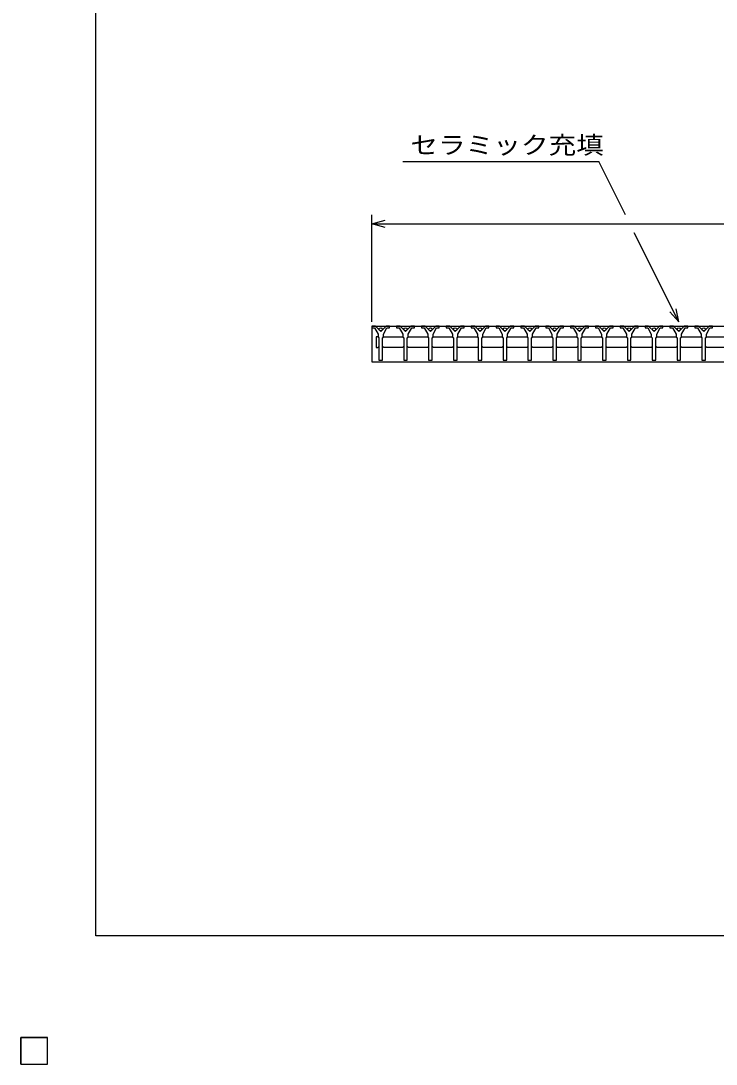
# Model space of a CAD drawing. Units: millimetres, scale not verified. Extents: x -1787 to 1757, y -1284 to 1060.
# Drawn here: x -1787 to -1006, y -1284 to -112 of the extents above; entities that cross this region are included whole.
import ezdxf
from ezdxf.enums import TextEntityAlignment as Align

# ---------------------------------------------------------------- set-up
doc = ezdxf.new("R2010")
doc.units = ezdxf.units.MM
doc.header["$LTSCALE"] = 10
for name, color, linetype, lineweight in [('0_2', 150, 'Continuous', 25), ('16', 3, 'Continuous', 25), ('22', 2, 'Continuous', 25)]:
    doc.layers.add(name, color=color, linetype=linetype, lineweight=lineweight)
doc.styles.add('ベクトル', font='')
doc.styles.get('ベクトル').set_extended_font_data('ベクトル')

msp = doc.modelspace()

# ---------------------------------------------------------------- linework, layer by layer
at = {"layer": '0_2'}
for p, q in [((-1702.91, -1140.34), (-1702.91, 1059.66)), ((1757.09, -1140.34), (-1702.91, -1140.34))]:
    msp.add_line(p, q, dxfattribs=at)
at = {"layer": '16'}
for p, q in [((-1392.91, -455.34), (-1392.91, -457.34)), ((-1388.91, -455.34), (-1392.91, -455.34)), ((-1392.91, -455.34), (-396.91, -455.34)), ((-1392.91, -455.34), (-1392.91, -495.34)), ((-1382.91, -461.34), (-1388.91, -455.34)), ((-1376.91, -455.34), (-1382.91, -461.34)), ((-1372.91, -455.34), (-1376.91, -455.34)), ((-1372.91, -457.34), (-1372.91, -455.34)), ((-1365.01, -455.34), (-1365.01, -457.34)), ((-1361.01, -455.34), (-1365.01, -455.34)), ((-1355.01, -461.34), (-1361.01, -455.34)), ((-1349.01, -455.34), (-1355.01, -461.34)), ((-1345.01, -455.34), (-1349.01, -455.34)), ((-1345.01, -457.34), (-1345.01, -455.34)), ((-1337.11, -455.34), (-1337.11, -457.34)), ((-1333.11, -455.34), (-1337.11, -455.34)), ((-1327.11, -461.34), (-1333.11, -455.34)), ((-1321.11, -455.34), (-1327.11, -461.34)), ((-1317.11, -455.34), (-1321.11, -455.34)), ((-1317.11, -457.34), (-1317.11, -455.34)), ((-1309.21, -455.34), (-1309.21, -457.34)), ((-1305.21, -455.34), (-1309.21, -455.34)), ((-1299.21, -461.34), (-1305.21, -455.34)), ((-1293.21, -455.34), (-1299.21, -461.34)), ((-1289.21, -455.34), (-1293.21, -455.34)), ((-1289.21, -457.34), (-1289.21, -455.34)), ((-1281.31, -455.34), (-1281.31, -457.34)), ((-1277.31, -455.34), (-1281.31, -455.34)), ((-1271.31, -461.34), (-1277.31, -455.34)), ((-1265.31, -455.34), (-1271.31, -461.34)), ((-1261.31, -455.34), (-1265.31, -455.34)), ((-1261.31, -457.34), (-1261.31, -455.34)), ((-1253.41, -455.34), (-1253.41, -457.34)), ((-1249.41, -455.34), (-1253.41, -455.34)), ((-1243.41, -461.34), (-1249.41, -455.34)), ((-1237.41, -455.34), (-1243.41, -461.34)), ((-1233.41, -455.34), (-1237.41, -455.34)), ((-1233.41, -457.34), (-1233.41, -455.34)), ((-1225.51, -455.34), (-1225.51, -457.34)), ((-1221.51, -455.34), (-1225.51, -455.34)), ((-1215.51, -461.34), (-1221.51, -455.34)), ((-1209.51, -455.34), (-1215.51, -461.34)), ((-1205.51, -455.34), (-1209.51, -455.34)), ((-1205.51, -457.34), (-1205.51, -455.34)), ((-1197.61, -455.34), (-1197.61, -457.34)), ((-1193.61, -455.34), (-1197.61, -455.34)), ((-1187.61, -461.34), (-1193.61, -455.34)), ((-1181.61, -455.34), (-1187.61, -461.34)), ((-1177.61, -455.34), (-1181.61, -455.34)), ((-1177.61, -457.34), (-1177.61, -455.34)), ((-1169.71, -455.34), (-1169.71, -457.34)), ((-1165.71, -455.34), (-1169.71, -455.34)), ((-1159.71, -461.34), (-1165.71, -455.34)), ((-1153.71, -455.34), (-1159.71, -461.34)), ((-1149.71, -455.34), (-1153.71, -455.34)), ((-1149.71, -457.34), (-1149.71, -455.34)), ((-1141.81, -455.34), (-1141.81, -457.34)), ((-1137.81, -455.34), (-1141.81, -455.34)), ((-1131.81, -461.34), (-1137.81, -455.34)), ((-1125.81, -455.34), (-1131.81, -461.34)), ((-1121.81, -455.34), (-1125.81, -455.34)), ((-1121.81, -457.34), (-1121.81, -455.34)), ((-1113.91, -455.34), (-1113.91, -457.34)), ((-1109.91, -455.34), (-1113.91, -455.34)), ((-1103.91, -461.34), (-1109.91, -455.34)), ((-1097.91, -455.34), (-1103.91, -461.34)), ((-1093.91, -455.34), (-1097.91, -455.34)), ((-1093.91, -457.34), (-1093.91, -455.34)), ((-1086.01, -455.34), (-1086.01, -457.34)), ((-1082.01, -455.34), (-1086.01, -455.34)), ((-1076.01, -461.34), (-1082.01, -455.34)), ((-1070.01, -455.34), (-1076.01, -461.34)), ((-1066.01, -455.34), (-1070.01, -455.34)), ((-1066.01, -457.34), (-1066.01, -455.34)), ((-1058.11, -455.34), (-1058.11, -457.34)), ((-1054.11, -455.34), (-1058.11, -455.34)), ((-1048.11, -461.34), (-1054.11, -455.34)), ((-1042.11, -455.34), (-1048.11, -461.34)), ((-1038.11, -455.34), (-1042.11, -455.34)), ((-1038.11, -457.34), (-1038.11, -455.34)), ((-1030.21, -455.34), (-1030.21, -457.34)), ((-1026.21, -455.34), (-1030.21, -455.34)), ((-1020.21, -461.34), (-1026.21, -455.34)), ((-1014.21, -455.34), (-1020.21, -461.34)), ((-1010.21, -455.34), (-1014.21, -455.34)), ((-1010.21, -457.34), (-1010.21, -455.34)), ((-1392.91, -457.34), (-1389.91, -457.34)), ((-1389.91, -457.34), (-1385.91, -464.34)), ((-1386.16, -467.34), (-1388.16, -467.34)), ((-1388.16, -467.34), (-1388.16, -479.34)), ((-1385.16, -468.34), (-1386.16, -467.34)), ((-1385.91, -464.34), (-1385.91, -467.34)), ((-1385.91, -467.34), (-1384.91, -468.34)), ((-1384.91, -468.34), (-1384.91, -493.34)), ((-1380.91, -468.34), (-1379.91, -467.34)), ((-1380.91, -493.34), (-1380.91, -468.34)), ((-1380.66, -468.34), (-1379.66, -467.34)), ((-1379.91, -464.34), (-1375.91, -457.34)), ((-1379.91, -467.34), (-1379.91, -464.34)), ((-1379.66, -467.34), (-1358.26, -467.34)), ((-1375.91, -457.34), (-1372.91, -457.34)), ((-1365.01, -457.34), (-1362.01, -457.34)), ((-1362.01, -457.34), (-1358.01, -464.34)), ((-1358.26, -467.34), (-1357.26, -468.34)), ((-1358.01, -464.34), (-1358.01, -467.34)), ((-1358.01, -467.34), (-1357.01, -468.34)), ((-1357.01, -468.34), (-1357.01, -493.34)), ((-1353.01, -468.34), (-1352.01, -467.34)), ((-1353.01, -493.34), (-1353.01, -468.34)), ((-1352.76, -468.34), (-1351.76, -467.34)), ((-1352.01, -464.34), (-1348.01, -457.34)), ((-1352.01, -467.34), (-1352.01, -464.34)), ((-1351.76, -467.34), (-1330.36, -467.34)), ((-1348.01, -457.34), (-1345.01, -457.34)), ((-1337.11, -457.34), (-1334.11, -457.34)), ((-1334.11, -457.34), (-1330.11, -464.34)), ((-1330.36, -467.34), (-1329.36, -468.34)), ((-1330.11, -464.34), (-1330.11, -467.34)), ((-1330.11, -467.34), (-1329.11, -468.34)), ((-1329.11, -468.34), (-1329.11, -493.34)), ((-1325.11, -468.34), (-1324.11, -467.34)), ((-1325.11, -493.34), (-1325.11, -468.34)), ((-1324.86, -468.34), (-1323.86, -467.34)), ((-1324.11, -464.34), (-1320.11, -457.34)), ((-1324.11, -467.34), (-1324.11, -464.34)), ((-1323.86, -467.34), (-1302.46, -467.34)), ((-1320.11, -457.34), (-1317.11, -457.34)), ((-1309.21, -457.34), (-1306.21, -457.34)), ((-1306.21, -457.34), (-1302.21, -464.34)), ((-1302.46, -467.34), (-1301.46, -468.34)), ((-1302.21, -464.34), (-1302.21, -467.34)), ((-1302.21, -467.34), (-1301.21, -468.34)), ((-1301.21, -468.34), (-1301.21, -493.34)), ((-1297.21, -468.34), (-1296.21, -467.34)), ((-1297.21, -493.34), (-1297.21, -468.34)), ((-1296.96, -468.34), (-1295.96, -467.34)), ((-1296.21, -464.34), (-1292.21, -457.34)), ((-1296.21, -467.34), (-1296.21, -464.34)), ((-1295.96, -467.34), (-1274.56, -467.34)), ((-1292.21, -457.34), (-1289.21, -457.34)), ((-1281.31, -457.34), (-1278.31, -457.34)), ((-1278.31, -457.34), (-1274.31, -464.34)), ((-1274.56, -467.34), (-1273.56, -468.34)), ((-1274.31, -464.34), (-1274.31, -467.34)), ((-1274.31, -467.34), (-1273.31, -468.34)), ((-1273.31, -468.34), (-1273.31, -493.34)), ((-1269.31, -468.34), (-1268.31, -467.34)), ((-1269.31, -493.34), (-1269.31, -468.34)), ((-1269.06, -468.34), (-1268.06, -467.34)), ((-1268.31, -464.34), (-1264.31, -457.34)), ((-1268.31, -467.34), (-1268.31, -464.34)), ((-1268.06, -467.34), (-1246.66, -467.34)), ((-1264.31, -457.34), (-1261.31, -457.34)), ((-1253.41, -457.34), (-1250.41, -457.34)), ((-1250.41, -457.34), (-1246.41, -464.34)), ((-1246.66, -467.34), (-1245.66, -468.34)), ((-1246.41, -464.34), (-1246.41, -467.34)), ((-1246.41, -467.34), (-1245.41, -468.34)), ((-1245.41, -468.34), (-1245.41, -493.34)), ((-1241.41, -468.34), (-1240.41, -467.34)), ((-1241.41, -493.34), (-1241.41, -468.34)), ((-1241.16, -468.34), (-1240.16, -467.34)), ((-1240.41, -464.34), (-1236.41, -457.34)), ((-1240.41, -467.34), (-1240.41, -464.34)), ((-1240.16, -467.34), (-1218.76, -467.34)), ((-1236.41, -457.34), (-1233.41, -457.34)), ((-1225.51, -457.34), (-1222.51, -457.34)), ((-1222.51, -457.34), (-1218.51, -464.34)), ((-1218.76, -467.34), (-1217.76, -468.34)), ((-1218.51, -464.34), (-1218.51, -467.34)), ((-1218.51, -467.34), (-1217.51, -468.34)), ((-1217.51, -468.34), (-1217.51, -493.34)), ((-1213.51, -468.34), (-1212.51, -467.34)), ((-1213.51, -493.34), (-1213.51, -468.34)), ((-1213.26, -468.34), (-1212.26, -467.34)), ((-1212.51, -464.34), (-1208.51, -457.34)), ((-1212.51, -467.34), (-1212.51, -464.34)), ((-1212.26, -467.34), (-1190.86, -467.34)), ((-1208.51, -457.34), (-1205.51, -457.34)), ((-1197.61, -457.34), (-1194.61, -457.34)), ((-1194.61, -457.34), (-1190.61, -464.34)), ((-1190.86, -467.34), (-1189.86, -468.34)), ((-1190.61, -464.34), (-1190.61, -467.34)), ((-1190.61, -467.34), (-1189.61, -468.34)), ((-1189.61, -468.34), (-1189.61, -493.34)), ((-1185.61, -468.34), (-1184.61, -467.34)), ((-1185.61, -493.34), (-1185.61, -468.34)), ((-1185.36, -468.34), (-1184.36, -467.34)), ((-1184.61, -464.34), (-1180.61, -457.34)), ((-1184.61, -467.34), (-1184.61, -464.34)), ((-1184.36, -467.34), (-1162.96, -467.34)), ((-1180.61, -457.34), (-1177.61, -457.34)), ((-1169.71, -457.34), (-1166.71, -457.34)), ((-1166.71, -457.34), (-1162.71, -464.34)), ((-1162.96, -467.34), (-1161.96, -468.34)), ((-1162.71, -464.34), (-1162.71, -467.34)), ((-1162.71, -467.34), (-1161.71, -468.34)), ((-1161.71, -468.34), (-1161.71, -493.34)), ((-1157.71, -468.34), (-1156.71, -467.34)), ((-1157.71, -493.34), (-1157.71, -468.34)), ((-1157.46, -468.34), (-1156.46, -467.34)), ((-1156.71, -464.34), (-1152.71, -457.34)), ((-1156.71, -467.34), (-1156.71, -464.34)), ((-1156.46, -467.34), (-1135.06, -467.34)), ((-1152.71, -457.34), (-1149.71, -457.34)), ((-1141.81, -457.34), (-1138.81, -457.34)), ((-1138.81, -457.34), (-1134.81, -464.34)), ((-1135.06, -467.34), (-1134.06, -468.34)), ((-1134.81, -464.34), (-1134.81, -467.34)), ((-1134.81, -467.34), (-1133.81, -468.34)), ((-1133.81, -468.34), (-1133.81, -493.34)), ((-1129.81, -468.34), (-1128.81, -467.34)), ((-1129.81, -493.34), (-1129.81, -468.34)), ((-1129.56, -468.34), (-1128.56, -467.34)), ((-1128.81, -464.34), (-1124.81, -457.34)), ((-1128.81, -467.34), (-1128.81, -464.34)), ((-1128.56, -467.34), (-1107.16, -467.34)), ((-1124.81, -457.34), (-1121.81, -457.34)), ((-1113.91, -457.34), (-1110.91, -457.34)), ((-1110.91, -457.34), (-1106.91, -464.34)), ((-1107.16, -467.34), (-1106.16, -468.34)), ((-1106.91, -464.34), (-1106.91, -467.34)), ((-1106.91, -467.34), (-1105.91, -468.34)), ((-1105.91, -468.34), (-1105.91, -493.34)), ((-1101.91, -468.34), (-1100.91, -467.34)), ((-1101.91, -493.34), (-1101.91, -468.34)), ((-1101.66, -468.34), (-1100.66, -467.34)), ((-1100.91, -464.34), (-1096.91, -457.34)), ((-1100.91, -467.34), (-1100.91, -464.34)), ((-1100.66, -467.34), (-1079.26, -467.34)), ((-1096.91, -457.34), (-1093.91, -457.34)), ((-1086.01, -457.34), (-1083.01, -457.34)), ((-1083.01, -457.34), (-1079.01, -464.34)), ((-1079.26, -467.34), (-1078.26, -468.34)), ((-1079.01, -464.34), (-1079.01, -467.34)), ((-1079.01, -467.34), (-1078.01, -468.34)), ((-1078.01, -468.34), (-1078.01, -493.34)), ((-1074.01, -468.34), (-1073.01, -467.34)), ((-1074.01, -493.34), (-1074.01, -468.34)), ((-1073.76, -468.34), (-1072.76, -467.34)), ((-1073.01, -464.34), (-1069.01, -457.34)), ((-1073.01, -467.34), (-1073.01, -464.34)), ((-1072.76, -467.34), (-1051.36, -467.34)), ((-1069.01, -457.34), (-1066.01, -457.34)), ((-1058.11, -457.34), (-1055.11, -457.34)), ((-1055.11, -457.34), (-1051.11, -464.34)), ((-1051.36, -467.34), (-1050.36, -468.34)), ((-1051.11, -464.34), (-1051.11, -467.34)), ((-1051.11, -467.34), (-1050.11, -468.34)), ((-1050.11, -468.34), (-1050.11, -493.34)), ((-1046.11, -468.34), (-1045.11, -467.34)), ((-1046.11, -493.34), (-1046.11, -468.34)), ((-1045.86, -468.34), (-1044.86, -467.34)), ((-1045.11, -464.34), (-1041.11, -457.34)), ((-1045.11, -467.34), (-1045.11, -464.34)), ((-1044.86, -467.34), (-1023.46, -467.34)), ((-1041.11, -457.34), (-1038.11, -457.34)), ((-1030.21, -457.34), (-1027.21, -457.34)), ((-1027.21, -457.34), (-1023.21, -464.34)), ((-1023.46, -467.34), (-1022.46, -468.34)), ((-1023.21, -464.34), (-1023.21, -467.34)), ((-1023.21, -467.34), (-1022.21, -468.34)), ((-1022.21, -468.34), (-1022.21, -493.34)), ((-1018.21, -468.34), (-1017.21, -467.34)), ((-1018.21, -493.34), (-1018.21, -468.34)), ((-1017.96, -468.34), (-1016.96, -467.34)), ((-1017.21, -464.34), (-1013.21, -457.34)), ((-1017.21, -467.34), (-1017.21, -464.34)), ((-1016.96, -467.34), (-995.56, -467.34)), ((-1013.21, -457.34), (-1010.21, -457.34)), ((-1388.16, -479.34), (-1386.16, -479.34)), ((-1386.16, -479.34), (-1385.16, -478.34)), ((-1379.66, -479.34), (-1380.66, -478.34)), ((-1358.26, -479.34), (-1379.66, -479.34)), ((-1357.26, -478.34), (-1358.26, -479.34)), ((-1351.76, -479.34), (-1352.76, -478.34)), ((-1330.36, -479.34), (-1351.76, -479.34)), ((-1329.36, -478.34), (-1330.36, -479.34)), ((-1323.86, -479.34), (-1324.86, -478.34)), ((-1302.46, -479.34), (-1323.86, -479.34)), ((-1301.46, -478.34), (-1302.46, -479.34)), ((-1295.96, -479.34), (-1296.96, -478.34)), ((-1274.56, -479.34), (-1295.96, -479.34)), ((-1273.56, -478.34), (-1274.56, -479.34)), ((-1268.06, -479.34), (-1269.06, -478.34)), ((-1246.66, -479.34), (-1268.06, -479.34)), ((-1245.66, -478.34), (-1246.66, -479.34)), ((-1240.16, -479.34), (-1241.16, -478.34)), ((-1218.76, -479.34), (-1240.16, -479.34)), ((-1217.76, -478.34), (-1218.76, -479.34)), ((-1212.26, -479.34), (-1213.26, -478.34)), ((-1190.86, -479.34), (-1212.26, -479.34)), ((-1189.86, -478.34), (-1190.86, -479.34)), ((-1184.36, -479.34), (-1185.36, -478.34)), ((-1162.96, -479.34), (-1184.36, -479.34)), ((-1161.96, -478.34), (-1162.96, -479.34)), ((-1156.46, -479.34), (-1157.46, -478.34)), ((-1135.06, -479.34), (-1156.46, -479.34)), ((-1134.06, -478.34), (-1135.06, -479.34)), ((-1128.56, -479.34), (-1129.56, -478.34)), ((-1107.16, -479.34), (-1128.56, -479.34)), ((-1106.16, -478.34), (-1107.16, -479.34)), ((-1100.66, -479.34), (-1101.66, -478.34)), ((-1079.26, -479.34), (-1100.66, -479.34)), ((-1078.26, -478.34), (-1079.26, -479.34)), ((-1072.76, -479.34), (-1073.76, -478.34)), ((-1051.36, -479.34), (-1072.76, -479.34)), ((-1050.36, -478.34), (-1051.36, -479.34)), ((-1044.86, -479.34), (-1045.86, -478.34)), ((-1023.46, -479.34), (-1044.86, -479.34)), ((-1022.46, -478.34), (-1023.46, -479.34)), ((-1016.96, -479.34), (-1017.96, -478.34)), ((-995.56, -479.34), (-1016.96, -479.34)), ((-1392.91, -495.34), (-396.91, -495.34)), ((-1384.91, -493.34), (-1380.91, -493.34)), ((-1357.01, -493.34), (-1353.01, -493.34)), ((-1329.11, -493.34), (-1325.11, -493.34)), ((-1301.21, -493.34), (-1297.21, -493.34)), ((-1273.31, -493.34), (-1269.31, -493.34)), ((-1245.41, -493.34), (-1241.41, -493.34)), ((-1217.51, -493.34), (-1213.51, -493.34)), ((-1189.61, -493.34), (-1185.61, -493.34)), ((-1161.71, -493.34), (-1157.71, -493.34)), ((-1133.81, -493.34), (-1129.81, -493.34)), ((-1105.91, -493.34), (-1101.91, -493.34)), ((-1078.01, -493.34), (-1074.01, -493.34)), ((-1050.11, -493.34), (-1046.11, -493.34)), ((-1022.21, -493.34), (-1018.21, -493.34)), ((-1786.91, -1254.34), (-1756.91, -1254.34)), ((-1786.91, -1284.34), (-1786.91, -1254.34)), ((-1786.91, -1254.34), (-1756.91, -1254.34)), ((-1786.91, -1284.34), (-1786.91, -1254.34)), ((-1786.91, -1254.34), (-1756.91, -1254.34)), ((-1786.91, -1284.34), (-1786.91, -1254.34)), ((-1786.91, -1254.34), (-1756.91, -1254.34)), ((-1786.91, -1284.34), (-1786.91, -1254.34)), ((-1786.91, -1254.34), (-1756.91, -1254.34)), ((-1786.91, -1284.34), (-1786.91, -1254.34)), ((-1756.91, -1284.34), (-1756.91, -1254.34)), ((-1756.91, -1284.34), (-1756.91, -1254.34)), ((-1756.91, -1284.34), (-1756.91, -1254.34)), ((-1756.91, -1284.34), (-1756.91, -1254.34)), ((-1756.91, -1284.34), (-1756.91, -1254.34)), ((-1786.91, -1284.34), (-1756.91, -1284.34)), ((-1786.91, -1284.34), (-1756.91, -1284.34)), ((-1786.91, -1284.34), (-1756.91, -1284.34)), ((-1786.91, -1284.34), (-1756.91, -1284.34)), ((-1786.91, -1284.34), (-1756.91, -1284.34))]:
    msp.add_line(p, q, dxfattribs=at)
for centre in [(-1382.91, -458.84), (-1355.01, -458.84), (-1327.11, -458.84), (-1299.21, -458.84), (-1271.31, -458.84), (-1243.41, -458.84), (-1215.51, -458.84), (-1187.61, -458.84), (-1159.71, -458.84), (-1131.81, -458.84), (-1103.91, -458.84), (-1076.01, -458.84), (-1048.11, -458.84), (-1020.21, -458.84)]:
    msp.add_circle(centre, 1.8, dxfattribs=at)
at = {"layer": '22', "color": 4}
for p, q in [((-1358.11, -270.34), (-1138.11, -270.34)), ((-1108.11, -330.34), (-1138.11, -270.34)), ((-1392.91, -450.34), (-1392.91, -330.34)), ((-1392.91, -340.34), (-1377.91, -336.34)), ((-1377.91, -344.34), (-1392.91, -340.34)), ((-1392.91, -340.34), (-396.91, -340.34)), ((-1048.11, -450.34), (-1098.11, -350.34)), ((-1048.11, -450.34), (-1058.11, -439.34)), ((-1048.11, -450.34), (-1051.11, -435.74)), ((-1756.91, -1254.34), (-1786.91, -1254.34)), ((-1786.91, -1254.34), (-1786.91, -1284.34)), ((-1756.91, -1254.34), (-1786.91, -1254.34)), ((-1786.91, -1254.34), (-1786.91, -1284.34)), ((-1756.91, -1254.34), (-1786.91, -1254.34)), ((-1786.91, -1254.34), (-1786.91, -1284.34)), ((-1756.91, -1284.34), (-1756.91, -1254.34)), ((-1756.91, -1284.34), (-1756.91, -1254.34)), ((-1756.91, -1284.34), (-1756.91, -1254.34)), ((-1786.91, -1284.34), (-1756.91, -1284.34)), ((-1786.91, -1284.34), (-1756.91, -1284.34)), ((-1786.91, -1284.34), (-1756.91, -1284.34))]:
    msp.add_line(p, q, dxfattribs=at)
at = {"layer": '22'}
for p, q in [((-1756.91, -1254.34), (-1786.91, -1254.34)), ((-1786.91, -1254.34), (-1786.91, -1284.34)), ((-1756.91, -1254.34), (-1786.91, -1254.34)), ((-1786.91, -1254.34), (-1786.91, -1284.34)), ((-1756.91, -1254.34), (-1786.91, -1254.34)), ((-1786.91, -1254.34), (-1786.91, -1284.34)), ((-1756.91, -1284.34), (-1756.91, -1254.34)), ((-1756.91, -1284.34), (-1756.91, -1254.34)), ((-1756.91, -1284.34), (-1756.91, -1254.34)), ((-1786.91, -1284.34), (-1756.91, -1284.34)), ((-1786.91, -1284.34), (-1756.91, -1284.34)), ((-1786.91, -1284.34), (-1756.91, -1284.34))]:
    msp.add_line(p, q, dxfattribs=at)

# ---------------------------------------------------------------- texts
at = {"layer": '22', "style": 'ベクトル', "width": 1.15}
msp.add_text('セラミック充填', height=19.79, dxfattribs=at).set_placement((-1349.61, -251.84), align=Align.MIDDLE_LEFT)

doc.saveas('drawing.dxf')
